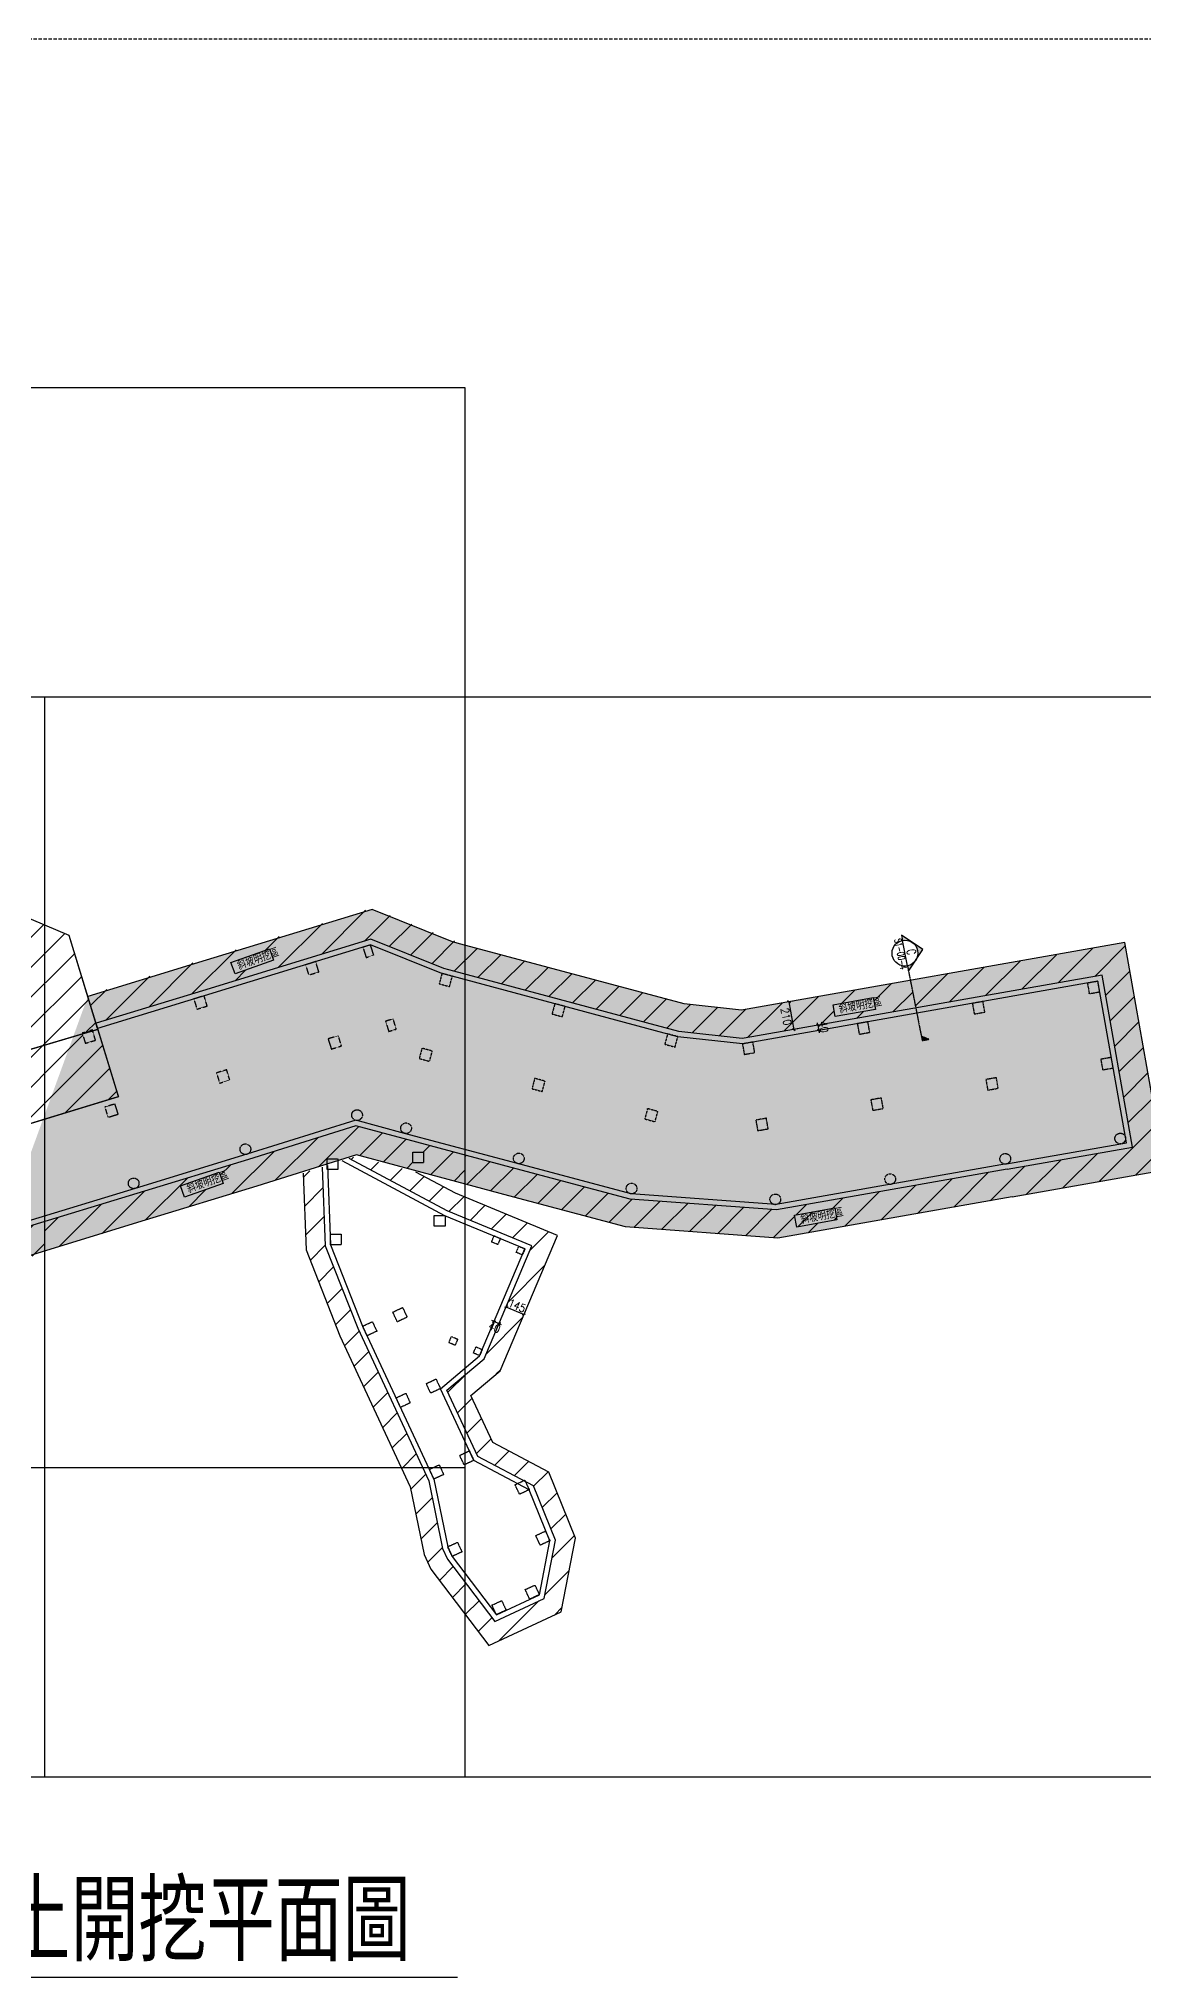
# Model space of a CAD drawing. Header units: centimetres. Extents: x -47768 to 194820, y -149527 to 141949.
# Drawn here: x 66634 to 74910, y 26929 to 41462 of the extents above; entities that cross this region are included whole.
import ezdxf
from ezdxf.enums import TextEntityAlignment as Align

# ---------------------------------------------------------------- set-up
doc = ezdxf.new("R2010")
doc.units = ezdxf.units.CM
for name, pattern in [('CENTER', [2, 1.25, -0.25, 0.25, -0.25]), ('DASHED', [0.75, 0.5, -0.25]), ('HIDDEN', [0.375, 0.25, -0.125])]:
    doc.linetypes.add(name, pattern=pattern)
doc.layers.get('0').update_dxf_attribs({"color": 8})
for name, color, linetype in [('0S-COL-H', 8, 'HIDDEN'), ('0S-colhead', 8, 'HIDDEN'), ('0S-開挖', 3, 'Continuous'), ('1', 1, 'Continuous'), ('1S-TEXT', 7, 'Continuous'), ('detail', 1, 'Continuous'), ('DIM', 4, 'Continuous')]:
    doc.layers.add(name, color=color, linetype=linetype)
doc.layers.add('0S-繪圖區', color=171, linetype='Continuous', plot=False)
doc.layers.add('1S-TEXT2', color=2, linetype='Continuous', plot=False)
doc.styles.add('CHINA', font='romans.shx', dxfattribs={"width": 0.85, "bigfont": 'chineset.shx'})
doc.dimstyles.new('150', dxfattribs={"dimscale": 150, "dimtxt": 0.4, "dimasz": 0.12, "dimexe": 0.02, "dimexo": 0.14, "dimgap": 0.06, "dimtad": 2, "dimdec": 3, "dimdsep": 46, "dimtxsty": 'CHINA', "dimblk1": 'OBLIQUE', "dimblk2": 'OBLIQUE', "dimsah": 1, "dimcen": 0.5, "dimdle": 0.01, "dimclrd": 4, "dimclre": 4, "dimclrt": 4, "dimadec": 0, "dimazin": 0, "dimtfac": 1, "dimtdec": 1, "dimtix": 1, "dimtmove": 2, "dimatfit": 3, "dimfxl": 0.14, "dimtolj": 1, "dimtzin": 0, "dimarcsym": 0})

# ---------------------------------------------------------------- blocks, each defined once
blk = doc.blocks.new('0S-柱位-開挖')
for p, q in [((2235, 5855), (2203, 5782)), ((2308, 5824), (2235, 5855)), ((2308, 5824), (2277, 5751)), ((2277, 5751), (2203, 5782)), ((3040, 5514), (3009, 5440)), ((3082, 5409), (3009, 5440)), ((3114, 5482), (3040, 5514)), ((3114, 5482), (3082, 5409)), ((3845, 5172), (3814, 5098)), ((3814, 5098), (3888, 5067)), ((3845, 5172), (3919, 5140)), ((3919, 5140), (3888, 5067)), ((3529, 4426), (3498, 4352)), ((3603, 4395), (3529, 4426)), ((3603, 4395), (3571, 4321)), ((3571, 4321), (3498, 4352)), ((3310, 3911), (3279, 3837)), ((3279, 3837), (3353, 3806)), ((3384, 3879), (3310, 3911)), ((3353, 3806), (3384, 3879)), ((3384, 3879), (3384, 3879)), ((4669, 3534), (4592, 3510)), ((4592, 3510), (4616, 3434)), ((4669, 3534), (4692, 3457)), ((4692, 3457), (4616, 3434)), ((4781, 2961), (4804, 2885)), ((4838, 2979), (4862, 2902)), ((4939, 3010), (4862, 2986)), ((4862, 2986), (4886, 2910)), ((4886, 2910), (4962, 2933)), ((4962, 2933), (4939, 3010)), ((4939, 3010), (4939, 3010))]:
    blk.add_line(p, q)
for points in [[(1849, 7779), (1817, 7706), (1744, 7737), (1775, 7810), (1849, 7779)], [(2136, 7657), (2104, 7584), (2031, 7615), (2062, 7689), (2136, 7657)], [(1532, 7034), (1501, 6960), (1427, 6991), (1458, 7065), (1532, 7034)], [(1819, 6912), (1788, 6838), (1714, 6869), (1746, 6943), (1819, 6912)], [(1216, 6288), (1184, 6214), (1111, 6246), (1142, 6319), (1216, 6288)], [(1503, 6166), (1471, 6092), (1398, 6124), (1429, 6197), (1503, 6166)], [(899, 5542), (868, 5469), (794, 5500), (825, 5574), (899, 5542)], [(1186, 5420), (1155, 5347), (1081, 5378), (1113, 5452), (1186, 5420)], [(4620, 4756), (4651, 4830), (4725, 4799), (4693, 4725), (4620, 4756)], [(2724, 4768), (2797, 4737), (2766, 4663), (2692, 4694), (2724, 4768)], [(4996, 4683), (5070, 4652), (5038, 4578), (4965, 4610), (4996, 4683)], [(4680, 3938), (4753, 3906), (4722, 3833), (4648, 3864), (4680, 3938)], [(330, 3328), (410, 3328), (410, 3248), (330, 3248), (330, 3328)], [(4838, 2979), (4781, 2961)], [(4862, 2902), (4804, 2885)], [(1175, 2595), (1255, 2595), (1255, 2515), (1175, 2515), (1175, 2595)], [(2195, 2595), (2275, 2595), (2275, 2515), (2195, 2515), (2195, 2595)], [(1175, 1740), (1255, 1740), (1255, 1660), (1175, 1660), (1175, 1740)], [(2195, 1740), (2275, 1740), (2275, 1660), (2195, 1660), (2195, 1740)], [(3418, 1740), (3338, 1740), (3338, 1660), (3418, 1660), (3418, 1740)], [(1175, 910), (1285, 910), (1285, 830), (1175, 830), (1175, 910)], [(2195, 910), (2275, 910), (2275, 830), (2195, 830), (2195, 910)], [(3505, 910), (3338, 910), (3338, 830), (3505, 830), (3505, 910)], [(4185, 675), (4105, 675), (4105, 595), (4185, 595), (4185, 675)], [(1205, 80), (1285, 80), (1285, 0), (1205, 0), (1205, 80)], [(2195, 80), (2275, 80), (2275, 0), (2195, 0), (2195, 80)], [(3505, 80), (3425, 80), (3425, 0), (3505, 0), (3505, 80)]]:
    blk.add_lwpolyline(points)
for points in [[(2941, 7315), (2868, 7347), (2836, 7273), (2910, 7242), (2941, 7315)], [(3747, 6974), (3673, 7005), (3642, 6931), (3715, 6900), (3747, 6974)], [(2625, 6570), (2551, 6601), (2520, 6527), (2593, 6496), (2625, 6570)], [(3430, 6228), (3356, 6259), (3325, 6186), (3399, 6154), (3430, 6228)], [(-206, 5403), (-280, 5434), (-311, 5361), (-237, 5330), (-206, 5403)], [(162, 5247), (88, 5278), (57, 5205), (131, 5173), (162, 5247)], [(1992, 5079), (1918, 5110), (1887, 5036), (1960, 5005), (1992, 5079)], [(-433, 4869), (-506, 4901), (-538, 4827), (-464, 4796), (-433, 4869)], [(967, 4905), (894, 4936), (863, 4863), (936, 4831), (967, 4905)], [(-65, 4713), (-138, 4744), (-170, 4671), (-96, 4639), (-65, 4713)], [(8527, 4713), (8470, 4696), (8494, 4619), (8551, 4637), (8527, 4713)], [(1773, 4563), (1699, 4594), (1668, 4521), (1742, 4489), (1773, 4563)], [(8116, 4588), (8040, 4564), (8063, 4488), (8140, 4511), (8116, 4588)], [(741, 4371), (667, 4402), (636, 4329), (710, 4297), (741, 4371)], [(9140, 4479), (9062, 4499), (9042, 4422), (9119, 4401), (9140, 4479)], [(13978, 4441), (13899, 4427), (13913, 4348), (13991, 4362), (13978, 4441)], [(2578, 4221), (2505, 4252), (2473, 4179), (2547, 4148), (2578, 4221)], [(7280, 4332), (7203, 4308), (7226, 4232), (7303, 4255), (7280, 4332)], [(9985, 4252), (9908, 4273), (9887, 4196), (9964, 4175), (9985, 4252)], [(13116, 4289), (13037, 4275), (13051, 4196), (13130, 4210), (13116, 4289)], [(6443, 4076), (6366, 4052), (6390, 3976), (6466, 3999), (6443, 4076)], [(8697, 4159), (8640, 4141), (8663, 4065), (8720, 4082), (8697, 4159)], [(12254, 4137), (12175, 4123), (12189, 4044), (12268, 4058), (12254, 4137)], [(1546, 4029), (1473, 4060), (1441, 3987), (1515, 3956), (1546, 4029)], [(8286, 4033), (8209, 4009), (8233, 3933), (8309, 3956), (8286, 4033)], [(8990, 3918), (8912, 3939), (8892, 3862), (8969, 3841), (8990, 3918)], [(10830, 4026), (10753, 4046), (10732, 3969), (10809, 3948), (10830, 4026)], [(11392, 3985), (11314, 3971), (11328, 3893), (11406, 3906), (11392, 3985)], [(5606, 3820), (5529, 3797), (5553, 3720), (5629, 3744), (5606, 3820)], [(14078, 3870), (13999, 3856), (14013, 3777), (14092, 3791), (14078, 3870)], [(2352, 3687), (2278, 3719), (2247, 3645), (2320, 3614), (2352, 3687)], [(7449, 3777), (7373, 3754), (7396, 3677), (7472, 3701), (7449, 3777)], [(9835, 3692), (9757, 3713), (9737, 3635), (9814, 3615), (9835, 3692)], [(13217, 3718), (13138, 3704), (13152, 3625), (13230, 3639), (13217, 3718)], [(4189, 3537), (4116, 3569), (4084, 3495), (4158, 3464), (4189, 3537)], [(4769, 3564), (4693, 3541), (4716, 3464), (4793, 3488), (4769, 3564)], [(6612, 3521), (6536, 3498), (6559, 3421), (6636, 3445), (6612, 3521)], [(12355, 3566), (12276, 3552), (12290, 3473), (12369, 3487), (12355, 3566)], [(3157, 3345), (3084, 3377), (3052, 3303), (3126, 3272), (3157, 3345)], [(10680, 3465), (10603, 3486), (10582, 3409), (10659, 3388), (10680, 3465)], [(11493, 3414), (11414, 3400), (11428, 3321), (11507, 3335), (11493, 3414)], [(0, 3248), (80, 3248), (80, 3328), (0, 3328)], [(5776, 3265), (5699, 3242), (5722, 3165), (5799, 3189), (5776, 3265)], [(8202, 3111), (8282, 3111), (8282, 3031), (8202, 3031)], [(8845, 3159), (8925, 3159), (8925, 3079), (8845, 3079)], [(3963, 3004), (3889, 3035), (3858, 2961), (3931, 2930), (3963, 3004)], [(4804, 2885), (4862, 2902), (4838, 2979), (4781, 2961)], [(9005, 2684), (9085, 2684), (9085, 2604), (9005, 2604)], [(0, 2595), (235, 2595), (235, 2515), (0, 2515)], [(8228, 2545), (8308, 2545), (8308, 2465), (8228, 2465)], [(9454, 2533), (9500, 2513), (9480, 2467), (9434, 2487)], [(9638, 2454), (9684, 2435), (9665, 2389), (9619, 2408)], [(4636, 1967), (4618, 1889), (4540, 1907), (4558, 1985)], [(4991, 1955), (4973, 1877), (4895, 1895), (4913, 1972)], [(8767, 1995), (8801, 1922), (8728, 1888), (8694, 1961)], [(8540, 1889), (8574, 1817), (8501, 1783), (8468, 1855)], [(9134, 1778), (9180, 1758), (9160, 1712), (9114, 1732)], [(0, 1740), (235, 1740), (235, 1660), (0, 1660)], [(9318, 1700), (9364, 1680), (9344, 1634), (9298, 1654)], [(9017, 1459), (9051, 1387), (8978, 1353), (8945, 1425)], [(8791, 1352), (8824, 1280), (8752, 1246), (8718, 1318)], [(4460, 1187), (4442, 1109), (4364, 1127), (4382, 1205)], [(4815, 1187), (4797, 1109), (4719, 1127), (4737, 1205)], [(0, 910), (235, 910), (235, 830), (0, 830)], [(9267, 921), (9301, 849), (9229, 815), (9195, 887)], [(9041, 816), (9075, 743), (9002, 709), (8968, 782)], [(3425, 675), (3505, 675), (3505, 595), (3425, 595)], [(4369, 717), (4449, 717), (4449, 637), (4369, 637)], [(4724, 717), (4804, 717), (4804, 637), (4724, 637)], [(9682, 701), (9716, 629), (9644, 595), (9610, 667)], [(9837, 319), (9871, 247), (9799, 213), (9765, 286)], [(9178, 235), (9212, 163), (9139, 129), (9105, 202)], [(0, 80), (235, 80), (235, 0), (0, 0)], [(4105, 80), (4185, 80), (4185, 0), (4105, 0)], [(9758, -86), (9792, -158), (9720, -192), (9686, -119)], [(9509, -202), (9543, -274), (9470, -308), (9437, -236)]]:
    blk.add_lwpolyline(points, close=True)
at = {"linetype": 'DASHED', "ltscale": 30}
blk.add_circle((510, 4728), 25, dxfattribs=at)
for centre in [(-708, 4323), (-340, 4167), (466, 3825), (1271, 3483), (8426, 3438), (8793, 3339), (7589, 3182), (14145, 3262), (2077, 3141), (9638, 3113), (13283, 3110), (6752, 2926), (10483, 2887), (12421, 2958), (2882, 2800), (11560, 2806), (5916, 2670), (3687, 2458), (4978, 2384), (4978, 2384), (5079, 2415), (4327, 2186), (3389, 2035), (4233, 1677)]:
    blk.add_circle(centre, 40)
blk = doc.blocks.new('*U90')
at = {"layer": 'detail', "linetype": 'Continuous'}
h = blk.add_hatch(color=256, dxfattribs=at)
h.paths.add_polyline_path([(3699.5, 3449.3), (3655.4, 3493.4), (3611.3, 3449.3, -0.394082)])
h.paths.add_polyline_path([(3564, 3402), (3590.7, 3402, -0.189933), (3608.1, 3446.2)])
h.paths.add_polyline_path([(3746.8, 3402), (3702.7, 3446.2, -0.189933), (3720, 3402)])
blk.add_hatch(color=256, dxfattribs=at).paths.add_polyline_path([(4100.9, 3435.7), (4079.4, 3402), (4100.9, 3402)])
blk.add_line((3720, 3402.2), (3590.7, 3401.9), dxfattribs=at)
at = {"layer": 'detail', "linetype": 'CENTER'}
for p, q in [((3720, 3402), (4100.9, 3402)), ((4100.9, 3435.7), (4079.2, 3402.2)), ((4100.9, 3402), (4100.9, 3435.7))]:
    blk.add_line(p, q, dxfattribs=at)
at = {"layer": 'detail', "linetype": 'Continuous'}
blk.add_lwpolyline([(3720, 3402), (3746.8, 3402), (3655.4, 3493.4), (3564, 3402), (3590.7, 3402)], dxfattribs=at)
blk.add_circle((3655.4, 3402), 64.7, dxfattribs=at)
at = {"layer": 'detail', "linetype": 'Continuous', "style": 'CHINA', "flags": 8}
for tag, height, width, p in [('S1-1', 35, 0.7, (3655.4, 3375.7)), ('A', 45, 0.9, (3655.4, 3434.4))]:
    blk.add_attdef(tag, text='', height=height, dxfattribs=dict(at, width=width)).set_placement(p, align=Align.MIDDLE)
blk = doc.blocks.new('_Oblique')
at = {"color": 0, "linetype": 'ByBlock', "lineweight": -2}
blk.add_line((-0.5, -0.5), (0.5, 0.5), dxfattribs=at)
blk = doc.blocks.new('*D181')
at = {"layer": 'DIM', "color": 4, "lineweight": -2, "ltscale": 100}
for p, q in [((72473, 34067), (72470, 34084)), ((72472, 34067), (72476, 34067)), ((72473, 34067), (72480, 34027)), ((72479, 34027), (72483, 34028)), ((72480, 34027), (72483, 34010))]:
    blk.add_line(p, q, dxfattribs=at)
at = {"layer": 'DIM', "color": 4, "lineweight": -2, "ltscale": 100, "xscale": 18, "yscale": 18, "zscale": 18}
for p, rotation in [((72473, 34067), 279.9999999999936), ((72480, 34027), 99.99999999999363)]:
    blk.add_blockref('_Oblique', p, dxfattribs=dict(at, rotation=rotation))
at = {"layer": 'DIM', "color": 4, "ltscale": 100, "insert": (72515, 34054), "char_height": 60, "attachment_point": 5, "rotation": 280, "style": 'CHINA'}
blk.add_mtext('\\A1;40', dxfattribs=at)
blk = doc.blocks.new('*D182')
at = {"layer": 'DIM', "color": 4, "lineweight": -2, "ltscale": 100}
for p, q in [((70144, 31975), (70137, 31958)), ((70135, 31956), (70271, 31898)), ((70278, 31918), (70271, 31902))]:
    blk.add_line(p, q, dxfattribs=at)
at = {"layer": 'DIM', "color": 4, "lineweight": -2, "ltscale": 100, "xscale": 18, "yscale": 18, "zscale": 18}
for p, rotation in [((70136, 31956), 157.0000000000205), ((70270, 31899), 337.0000000000205)]:
    blk.add_blockref('_Oblique', p, dxfattribs=dict(at, rotation=rotation))
at = {"layer": 'DIM', "color": 4, "ltscale": 100, "insert": (70218, 31963), "char_height": 60, "attachment_point": 5, "rotation": 337, "style": 'CHINA'}
blk.add_mtext('\\A1;145', dxfattribs=at)
blk = doc.blocks.new('*D183')
at = {"layer": 'DIM', "color": 4, "lineweight": -2, "ltscale": 100}
for p, q in [((70046, 31845), (70029, 31852)), ((70045, 31842), (70045, 31842)), ((70046, 31845), (70083, 31830)), ((70082, 31827), (70082, 31827)), ((70083, 31830), (70099, 31822))]:
    blk.add_line(p, q, dxfattribs=at)
at = {"layer": 'DIM', "color": 4, "lineweight": -2, "ltscale": 100, "xscale": 18, "yscale": 18, "zscale": 18}
for p, rotation in [((70046, 31845), 337.0000000000141), ((70083, 31830), 157.0000000000141)]:
    blk.add_blockref('_Oblique', p, dxfattribs=dict(at, rotation=rotation))
at = {"layer": 'DIM', "color": 4, "ltscale": 100, "insert": (70049, 31801), "char_height": 60, "attachment_point": 5, "rotation": 337, "style": 'CHINA'}
blk.add_mtext('\\A1;40', dxfattribs=at)
blk = doc.blocks.new('*D184')
at = {"layer": 'DIM', "color": 4, "lineweight": -2, "ltscale": 100}
for p, q in [((72286, 34247), (72253, 34241)), ((72255, 34243), (72292, 34033)), ((72322, 34040), (72289, 34034))]:
    blk.add_line(p, q, dxfattribs=at)
at = {"layer": 'DIM', "color": 4, "lineweight": -2, "ltscale": 100, "xscale": 18, "yscale": 18, "zscale": 18}
for p, rotation in [((72256, 34242), 99.99999999999804), ((72292, 34035), 279.999999999998)]:
    blk.add_blockref('_Oblique', p, dxfattribs=dict(at, rotation=rotation))
at = {"layer": 'DIM', "color": 4, "ltscale": 100, "insert": (72235, 34131), "char_height": 60, "attachment_point": 5, "rotation": 280, "style": 'CHINA'}
blk.add_mtext('\\A1;210', dxfattribs=at)

msp = doc.modelspace()

# ---------------------------------------------------------------- hatches: boundary and pattern name
at = {"layer": '0S-開挖', "ltscale": 100}
h = msp.add_hatch(dxfattribs=at)
h.set_pattern_fill('ANSI31', color=256, scale=50)
h.set_pattern_definition([(45, (29888.74, 30591.84), (-112.2532, 112.2532), [])])
h.paths.add_polyline_path([(59213.3818, 33879.0709), (59278.6989, 35090.0646, -0.0813979231), (59338.1512, 35335.2495), (59404.9303, 35493.0537, -0.3031550861), (60360.625, 36121.619), (60613.1892, 36119.87, -0.080104346), (61001.2009, 36055.6762), (61160.5677, 36431.1209), (62055.3417, 38539.0768), (65868.0747, 36920.668), (65235.0904, 35429.4504), (66861.9289, 34738.8973), (67231.1823, 33531.1239), (65982.4442, 33149.3464), (66358.1789, 31920.3836), (65584.3484, 31683.8972), (65470.4331, 31415.5301), (65407.6802, 31142.0653), (65329.7068, 31159.9581), (65311.814, 31081.9847), (65389.7874, 31064.0919), (65407.6802, 31142.0653), (65407.6802, 30591.8375), (65397.3721, 30591.8375), (65397.3721, 30671.8375), (65317.3721, 30671.8375), (65317.3721, 30591.8375), (65042.3721, 30591.8375), (65042.3721, 30671.8375), (64962.3721, 30671.8375), (64962.3721, 30591.8375), (64828.0178, 30591.8375), (64828.0178, 30659.6306), (64778.0199, 30659.6306), (64778.0199, 30751.1847), (64828.0178, 30751.1847), (64828.0178, 30871.1847), (64778.0199, 30871.1847), (64778.0199, 30962.7389), (64828.0178, 30962.7389), (64828.0178, 31082.7389), (64778.0199, 31082.7389), (64778.0199, 31174.293), (64828.0178, 31174.293), (64828.0178, 31294.293), (64821.4724, 31294.293), (65178.2966, 32134.9161), (65671.3872, 32285.6069), (65657.111, 32332.3017, 2.0815634979), (65638.8517, 32392.0247), (65493.0232, 32869.0044), (65555.183, 32888.0085), (65531.7933, 32964.5129), (65469.6333, 32945.5087), (65323.4464, 33423.6608), (65385.6074, 33442.6653), (65362.2177, 33519.1697), (65300.0565, 33500.1651), (65295.671, 33514.5092), (66544.4102, 33896.2871), (66410.9456, 34332.8303), (64513.9107, 35138.0752), (65146.8949, 36629.2924), (62346.7173, 37817.8971), (61666.8454, 36216.2188), (61381.6117, 35544.2502), (61226.7572, 35179.4359, 0.2883406037), (60610.274, 35569.877), (60356.8163, 35571.6322, 0.3031550861), (59911.444, 35278.7085), (59844.6649, 35120.9044, 0.0813979231), (59827.1341, 35048.6063), (59827.0781, 35047.7409), (59783.3156, 34234.6465), (60657.3684, 33863.6331), (60626.1099, 33789.9927), (60672.1352, 33770.4562), (60640.8767, 33696.8158), (60594.8515, 33716.3523), (60547.9637, 33605.8917), (60593.989, 33586.3552), (60593.008, 33584.0442), (60593.008, 33584.0398), (60543.008, 33584.0398), (60543.008, 33464.0398), (60593.008, 33464.0398), (60593.008, 33386.3136), (60543.008, 33386.3136), (60543.008, 33314.678), (59213.3818, 33879.0709)])
h.paths.add_polyline_path([(59414.1307, 34064.8074), (59693.7172, 33939.5481), (59730.9326, 34022.6151), (59451.346, 34147.8744)], flags=16)
h.paths.add_polyline_path([(65389.2506, 34986.7759), (65668.8371, 34861.5166), (65706.0525, 34944.5836), (65426.4659, 35069.8429)], flags=16)
h.paths.add_polyline_path([(63975.1975, 37337.5645), (64254.7841, 37212.3052), (64291.9994, 37295.3722), (64012.4129, 37420.6315)], flags=16)
h.paths.add_polyline_path([(61218.9874, 36119.51), (61498.5739, 35994.2507), (61535.7893, 36077.3177), (61256.2027, 36202.577)], flags=16)
h.paths.add_polyline_path([(66122.48, 33751.6052), (66198.9844, 33774.9949), (66222.3741, 33698.4905), (66145.8697, 33675.1008)], flags=16)
h.paths.add_polyline_path([(66959.2467, 34007.4304), (66982.6364, 33930.9261), (67059.1408, 33954.3158), (67035.751, 34030.8202)], flags=16)
h.paths.add_polyline_path([(65133.148, 31861.8606), (65211.1214, 31843.9678), (65229.0142, 31921.9412), (65151.0408, 31939.834)], flags=16)
h.paths.add_polyline_path([(64956.814, 31081.9847), (65034.7874, 31064.0919), (65052.6802, 31142.0653), (64974.7068, 31159.9581)], flags=16)
h.paths.add_polyline_path([(65487.9317, 31849.4713), (65565.9051, 31831.5785), (65583.7979, 31909.5518), (65505.8246, 31927.4447)], flags=16)
h.paths.add_polyline_path([(65655.1078, 34871.3314), (65412.3568, 34980.0878), (65448.132, 35059.9401), (65690.883, 34951.1837)], flags=8)
h.paths.add_polyline_path([(61484.8447, 36004.0655), (61242.0937, 36112.8219), (61277.8688, 36192.6742), (61520.6198, 36083.9178)], flags=8)
h.paths.add_polyline_path([(64241.0548, 37222.12), (63998.3038, 37330.8764), (64034.0789, 37410.7287), (64276.8299, 37301.9723)], flags=8)
h.paths.add_polyline_path([(59679.9879, 33949.3629), (59437.237, 34058.1193), (59473.0121, 34137.9716), (59715.7631, 34029.2152)], flags=8)
h = msp.add_hatch(dxfattribs=at)
h.set_pattern_fill('ANGLE', color=256)
h.set_pattern_definition([(0, (142019.539, 56122.796), (0, 6.985), [5.08, -1.905]), (90, (142019.539, 56122.796), (-6.985, 4e-16), [5.08, -1.905])])
edge = h.paths.add_edge_path()
edge.add_line((66258.7376, 32245.6387), (66593.4426, 32347.9691))
edge.add_line((66593.4426, 32347.9691), (67430.2091, 32603.7943))
edge.add_line((67430.2091, 32603.7943), (68268.0989, 32859.964))
edge.add_line((68268.0989, 32859.964), (68893.7562, 33056.1283))
edge.add_line((68893.7562, 33056.1283), (69014.072, 33093.8513))
edge.add_line((69014.072, 33093.8513), (69310.9482, 33014.3036))
edge.add_line((69310.9482, 33014.3036), (69310.9482, 33014.3036))
edge.add_line((69310.9482, 33014.3036), (70156.2619, 32787.8024))
edge.add_line((70156.2619, 32787.8024), (71031.6824, 32553.988))
edge.add_line((71031.6824, 32553.988), (72172.3646, 32470.3097))
edge.add_line((72172.3646, 32470.3097), (73064.7349, 32627.6587))
edge.add_line((73064.7349, 32627.6587), (73928.1608, 32779.9428))
edge.add_line((73928.1608, 32779.9428), (75073.7379, 32981.8872))
edge.add_line((75073.7379, 32981.8872), (74773.3243, 34685.6171))
edge.add_line((74773.3243, 34685.6171), (71942.002, 34186.3786))
edge.add_line((71942.002, 34186.3786), (71898.71, 34178.7451))
edge.add_line((71898.71, 34178.7451), (71469.5697, 34226.9305))
edge.add_line((71469.5697, 34226.9305), (69797.3428, 34675.0023))
edge.add_line((69797.3428, 34675.0023), (69734.4216, 34691.862))
edge.add_line((69734.4216, 34691.862), (69131.6014, 34933.0091))
edge.add_line((69131.6014, 34933.0091), (67799.4247, 34525.7216))
edge.add_line((67799.4247, 34525.7216), (67001.6704, 34281.8236))
h = msp.add_hatch(dxfattribs=at)
h.set_pattern_fill('ANSI31', color=256, scale=50)
h.set_pattern_definition([(45, (-38405.7, 8486.74), (-112.2532, 112.2532), [])])
h.paths.add_polyline_path([(72297.6586, 32642.8348), (72313.8359, 32553.2613), (72615.3219, 32607.7111), (72599.1445, 32697.2845)], flags=16)
h.paths.add_polyline_path([(67696.4071, 32863.1343), (67726.8816, 32777.3647), (68015.5644, 32879.9356), (67985.0899, 32965.7052)], flags=16)
h.paths.add_polyline_path([(69438.0987, 33033.8375), (69518.0987, 33033.8375), (69518.0987, 33113.8375), (69438.0987, 33113.8375)], flags=16)
h.paths.add_polyline_path([(67063.0684, 34080.9996), (66998.7466, 34291.3867), (67796.501, 34535.2846), (69132.0456, 34943.6019), (69737.5839, 34701.3674), (69799.931, 34684.6616), (69827.2905, 34677.3306), (69827.2905, 34449.5699), (69742.9908, 34472.1579), (69668.0132, 34492.2481), (69122.2723, 34710.5617), (67860.8228, 34324.8976)])
h.paths.add_polyline_path([(68074.2958, 34536.2688), (68104.7703, 34450.4993), (68393.453, 34553.0702), (68362.9786, 34638.8397)], flags=16)
h.paths.add_polyline_path([(72585.5311, 34220.152), (72601.7085, 34130.5785), (72903.1945, 34185.0282), (72887.0171, 34274.6017)], flags=16)
h.paths.add_polyline_path([(72598.4488, 32608.0614), (72336.6836, 32560.7855), (72321.1323, 32646.8924), (72582.8975, 32694.1684)], flags=8)
h.paths.add_polyline_path([(67998.8574, 32877.548), (67748.2086, 32788.4908), (67718.9135, 32870.9411), (67969.5623, 32959.9982)], flags=24)
h.paths.add_polyline_path([(68376.7461, 34550.6825), (68126.0973, 34461.6254), (68096.8022, 34544.0756), (68347.451, 34633.1328)], flags=24)
h.paths.add_polyline_path([(72886.3214, 34185.3786), (72624.5562, 34138.1027), (72609.0049, 34224.2096), (72870.7701, 34271.4856)], flags=8)
h.paths.add_polyline_path([(73205.7819, 34195.9775), (71978.4681, 33979.569), (71905.3623, 33966.6785), (71430.458, 34020.0024), (69827.2905, 34449.5699), (69827.2905, 34666.9779), (71469.5697, 34226.9305), (71898.71, 34178.7451), (71942.002, 34186.3786), (73165.2183, 34402.0647)])
h.paths.add_polyline_path([(67368.811, 32804.6183), (68205.9858, 33060.5694), (69009.477, 33312.4905), (69365.3008, 33217.1478), (69827.2905, 33093.3581), (69827.2905, 32875.9501), (69310.9494, 33014.3032), (69014.072, 33093.8513), (68874.6455, 33050.1365), (68874.6455, 33066.3063), (68794.6455, 33066.3063), (68794.6455, 33025.0538), (68268.0989, 32859.964), (67430.2091, 32603.7943), (66679.743, 32374.3538), (66679.743, 32593.9491)])
h = msp.add_hatch(dxfattribs=at)
h.set_pattern_fill('ANSI31', color=256, scale=50)
h.set_pattern_definition([(45, (-35258.15, 8593.15), (-112.2532, 112.2532), [])])
h.paths.add_polyline_path([(69827.2905, 33093.3581), (70210.5325, 32990.6687), (71066.7672, 32761.9785), (72161.6499, 32681.66), (73028.2643, 32834.4675), (73891.6856, 32986.7508), (74830.4605, 33152.2398), (74602.9808, 34442.3414), (73205.7819, 34195.9775), (73165.2183, 34402.0647), (74773.3243, 34685.6171), (75073.7379, 32981.8872), (73928.1608, 32779.9428), (73064.7349, 32627.6587), (72172.3646, 32470.3097), (71031.6824, 32553.988), (70156.2619, 32787.8024), (69827.2905, 32875.9501)])
h.paths.add_polyline_path([(72297.6586, 32642.8348), (72313.8359, 32553.2613), (72615.3219, 32607.7111), (72599.1445, 32697.2845)], flags=16)
h.paths.add_polyline_path([(72598.4488, 32608.0614), (72336.6836, 32560.7855), (72321.1323, 32646.8924), (72582.8975, 32694.1684)], flags=8)
h = msp.add_hatch(dxfattribs=at)
h.set_pattern_fill('ANSI31', color=256, scale=50)
h.set_pattern_definition([(45, (39288.83, 29416.06), (-112.2532, 112.2532), [])])
h.paths.add_polyline_path([(69756.6881, 32806.1485), (70520.3006, 32489.3196), (70090.2289, 31476.1342), (69870.9342, 31291.185), (70035.5611, 30938.1414), (70455.3534, 30715.6593), (70656.1084, 30220.4774), (70548.6746, 29669.0551), (70006.1265, 29416.0627), (69572.87, 29988.0054), (69521.4957, 30098.1779), (69418.1147, 30605.9081), (68890.5967, 31737.1741), (68637.2318, 32381.5189), (68613.8849, 32957.8994), (68757.184, 33002.8284), (68781.1232, 32411.8218), (69023.9021, 31794.3989), (69556.7774, 30651.6441), (69660.1584, 30143.9139), (69697.7657, 30063.2649), (70050.9903, 29596.9725), (70420.4718, 29769.2632), (70505.5462, 30205.9221), (70340.81, 30612.26), (70281.1724, 30643.8668), (70275.4024, 30656.2406), (70266.0518, 30651.8804), (69924.6963, 30832.7926), (69692.62, 31330.4818), (69970.2825, 31564.6573), (70329.7086, 32411.4123), (69694.6807, 32674.8904), (68959.7037, 33066.3251), (69014.2908, 33083.4399), (69308.3612, 33004.644), (69460.5531, 32963.8643)])
h = msp.add_hatch(dxfattribs=at)
h.set_pattern_fill('ANSI31', color=256, scale=50)
h.set_pattern_definition([(45, (-38888.1, 8358.92), (-112.2532, 112.2532), [])])
h.paths.add_polyline_path([(66261.6614, 32236.0757), (66197.3391, 32446.4626), (66532.0443, 32548.793), (66679.743, 32593.9491), (66679.743, 32363.8969), (66596.3663, 32338.4061)])

# ---------------------------------------------------------------- linework, layer by layer
at = {"layer": '0S-colhead', "ltscale": 100}
msp.add_line((49457.2912, 41461.6628), (107942.178, 41461.6628), dxfattribs=at)
at = {"layer": '0S-繪圖區', "color": 11, "ltscale": 100}
msp.add_lwpolyline([(58937.2905, 38847.3467), (69827.2905, 38847.3467), (69827.2905, 30747.3467), (58937.2905, 30747.3467)], close=True, dxfattribs=at)
at = {"layer": '0S-繪圖區', "ltscale": 100}
for points in [[(58937.2905, 36528.4771), (69827.2905, 36528.4771), (69827.2905, 28428.4771), (58937.2905, 28428.4771)], [(66679.743, 36528.4771), (77569.743, 36528.4771), (77569.743, 28428.4771), (66679.743, 28428.4771)]]:
    msp.add_lwpolyline(points, close=True, dxfattribs=at)
at = {"layer": '0S-開挖'}
for points in [[(67074.7633, 34042.7474), (66861.9289, 34738.8973), (65235.0904, 35429.4504), (65868.0747, 36920.668), (62055.3417, 38539.0768), (61160.5677, 36431.1209), (61001.2009, 36055.6762, 0.080104346), (60613.1892, 36119.87), (60360.625, 36121.619, 0.3031550861), (59404.9303, 35493.0537), (59338.1512, 35335.2495, 0.0813979231), (59278.6989, 35090.0646)], [(65470.4331, 31415.5301), (65584.3484, 31683.8972), (66358.1789, 31920.3836), (65982.4442, 33149.3464), (67231.1823, 33531.1239), (66861.9289, 34738.8973), (65235.0904, 35429.4504), (65868.0747, 36920.668), (62055.3417, 38539.0768), (61160.5677, 36431.1209), (61001.2009, 36055.6762, 0.080104346), (60613.1892, 36119.87), (60360.625, 36121.619, 0.3031550861), (59404.9303, 35493.0537), (59338.1512, 35335.2495, 0.0813979231), (59278.6989, 35090.0646)]]:
    msp.add_lwpolyline(points, format="xyb", dxfattribs=at)
at = {"layer": '0S-開挖', "ltscale": 100}
for points in [[(73928.1393, 32779.939), (75073.7379, 32981.8872), (74773.3243, 34685.6171), (71942.002, 34186.3786), (71898.71, 34178.7451), (71469.5697, 34226.9305), (69797.3428, 34675.0023), (69734.4216, 34691.862), (69131.6014, 34933.0091), (67799.4247, 34525.7216), (67001.6704, 34281.8236)], [(73891.6822, 32986.7502), (74830.4605, 33152.2398), (74602.9808, 34442.3414), (71978.4681, 33979.569), (71905.3623, 33966.6785), (71430.458, 34020.0024), (69742.9908, 34472.1579), (69668.0132, 34492.2481), (69122.2723, 34710.5617), (67860.8228, 34324.8976), (67063.0684, 34080.9996)], [(73884.738, 33026.1428), (74784.122, 33184.6879), (74570.5344, 34396.0031), (71985.4141, 33940.1767), (71906.6294, 33926.2848), (71423.0082, 33980.5875), (69732.638, 34433.5209), (69655.3639, 34454.2264), (69120.4953, 34668.1907), (67872.5177, 34286.6454), (67074.7633, 34042.7474)], [(73884.738, 33026.1428), (73021.3175, 32873.8597), (72159.609, 32721.9172), (71073.45, 32801.5958), (70220.8697, 33029.3099), (69375.6535, 33255.7849), (69008.6017, 33354.1361), (68194.1548, 33098.7799), (67357.1161, 32842.8705), (66520.3494, 32587.0452), (66185.6442, 32484.7147)], [(73891.6856, 32986.7508), (73028.2643, 32834.4675), (72161.6499, 32681.66), (71066.7672, 32761.9785), (70210.5325, 32990.6687), (69365.3008, 33217.1478), (69365.3008, 33217.1478), (69009.477, 33312.4905), (68205.9858, 33060.5694), (67368.811, 32804.6183), (66532.0443, 32548.793), (66197.3391, 32446.4626)], [(73928.1608, 32779.9428), (73064.7349, 32627.6587), (72172.3646, 32470.3097), (71031.6824, 32553.988), (70156.2619, 32787.8024), (69310.9494, 33014.3032), (69310.9494, 33014.3032), (69014.072, 33093.8513), (68268.0989, 32859.964), (67430.2091, 32603.7943), (66593.4426, 32347.9691), (66258.7376, 32245.6387)], [(68757.184, 33002.8284), (68781.1232, 32411.8218), (69023.9021, 31794.3989), (69556.7774, 30651.6441), (69660.1584, 30143.9139), (69697.7657, 30063.2649), (70050.9903, 29596.9725), (70420.4718, 29769.2632), (70505.5462, 30205.9221), (70340.81, 30612.26), (69924.6963, 30832.7926), (69692.62, 31330.4818), (69970.2825, 31564.6573), (70329.7086, 32411.4123), (69694.6807, 32674.8904), (68959.7037, 33066.3251)], [(68796.7147, 33015.2226), (68820.8174, 32420.1813), (69060.676, 31810.1851), (69595.0292, 30664.261), (69698.4102, 30156.5308), (69732.2197, 30084.0262), (70063.3665, 29646.8786), (70385.1055, 29796.9068), (70464.0118, 30201.9068), (70309.2118, 30583.736), (69894.1129, 30803.7308), (69643.4299, 31341.3223), (69937.1938, 31589.0775), (70277.1315, 32389.9206), (69677.5752, 32638.6813), (68906.1422, 33049.5317)], [(68613.8849, 32957.8994), (68637.2318, 32381.5189), (68890.5967, 31737.1741), (69418.1147, 30605.9081), (69521.4957, 30098.1779), (69572.87, 29988.0054), (70006.1265, 29416.0627), (70548.6746, 29669.0551), (70656.1084, 30220.4774), (70455.3534, 30715.6593), (70035.5611, 30938.1414), (69870.9342, 31291.185), (70090.2289, 31476.1342), (70520.3006, 32489.3196), (69756.6881, 32806.1485), (69460.5531, 32963.8643)]]:
    msp.add_lwpolyline(points, dxfattribs=at)
at = {"layer": '1', "linetype": 'HIDDEN', "ltscale": 150, "const_width": 10}
msp.add_lwpolyline([(67063.0684, 34080.9996), (67231.1823, 33531.1239), (65982.4451, 33149.3436), (66358.1789, 31920.3836), (65584.3484, 31683.8972), (65470.4331, 31415.5301), (65407.6802, 31142.0653), (65407.6802, 30591.8375), (64778.0199, 30591.8375), (64778.0199, 31294.2974), (65148.7655, 32167.7174), (65621.4217, 32312.2241), (65259.6142, 33495.6431), (67076.956, 34035.5754)], dxfattribs=at)
at = {"layer": '1S-TEXT', "linetype": 'Continuous'}
for points in [[(68074.2958, 34536.2688), (68362.9786, 34638.8397), (68393.453, 34553.0702), (68104.7703, 34450.4993)], [(72585.5311, 34220.152), (72887.0171, 34274.6017), (72903.1945, 34185.0282), (72601.7085, 34130.5785)], [(67696.4071, 32863.1343), (67985.0899, 32965.7052), (68015.5644, 32879.9356), (67726.8816, 32777.3647)], [(72297.6586, 32642.8348), (72599.1445, 32697.2845), (72615.3219, 32607.7111), (72313.8359, 32553.2613)]]:
    msp.add_lwpolyline(points, close=True, dxfattribs=at)

# ---------------------------------------------------------------- block references
at = {"layer": '0S-COL-H', "ltscale": 100}
msp.add_blockref('0S-柱位-開挖', (60593.0059, 29954.9682), dxfattribs=at)
at = {"layer": 'detail', "linetype": 'Continuous'}
ref = msp.add_blockref('*U90', (67058.9927, 39001.2207), dxfattribs=dict(at, xscale=1.5, yscale=1.5, zscale=1.5, rotation=281.1350453548483))
ref.add_attrib('S1-1', 'S1-00-4', dxfattribs={"linetype": 'Continuous', "height": 52.5, "rotation": 281.13504535, "style": 'CHINA', "width": 0.65, "flags": 8}).set_placement((73093.0798, 34600.6382), align=Align.MIDDLE)
ref.add_attrib('A', 'C', dxfattribs={"linetype": 'Continuous', "height": 67.5, "rotation": 281.13504535, "style": 'CHINA', "width": 0.7, "flags": 8}).set_placement((73172.4859, 34616.2675), align=Align.MIDDLE)

# ---------------------------------------------------------------- texts
at = {"layer": '1S-TEXT', "color": 7, "linetype": 'Continuous', "style": 'CHINA', "width": 0.8}
for rotation, p in [(739.56046188, (68135.6281, 34479.6039)), (1090.23751844, (72636.8737, 34154.2997)), (739.56046188, (67757.7394, 32806.4693)), (1090.23751844, (72349.0011, 32576.9825))]:
    msp.add_text('斜坡明挖區', height=60, rotation=rotation, dxfattribs=at).set_placement(p)
at = {"layer": '1S-TEXT2', "style": 'CHINA', "width": 0.85}
msp.add_text('%%U 擋土開挖平面圖 ', height=600, dxfattribs=at).set_placement((65501.9726, 27049.396))

# ---------------------------------------------------------------- dimensions: what is measured, and where the dimension line sits
at = {"layer": 'DIM', "ltscale": 100}
for p1, p2, distance, picture, middle in [((72306.684, 34250.6819), (72343.1501, 34043.8723), -51.9352, '*D184', (72235.3634, 34131.4863)), ((72451.2604, 34062.935), (72458.2063, 34023.5427), 22.0827, '*D181', (72514.888, 34053.8458)), ((70136.2857, 31955.7365), (70269.759, 31899.0805), 0, '*D182', (70218.2609, 31963.3082)), ((70052.8864, 31861.6322), (70089.7066, 31846.0029), -17.8927, '*D183', (70049.0667, 31801.4475))]:
    dim = msp.add_aligned_dim(p1=p1, p2=p2, distance=distance, dimstyle='150', dxfattribs=at)
    dim.commit()
    dim.dimension.update_dxf_attribs({"geometry": picture, "text_midpoint": middle})

doc.saveas('drawing.dxf')
